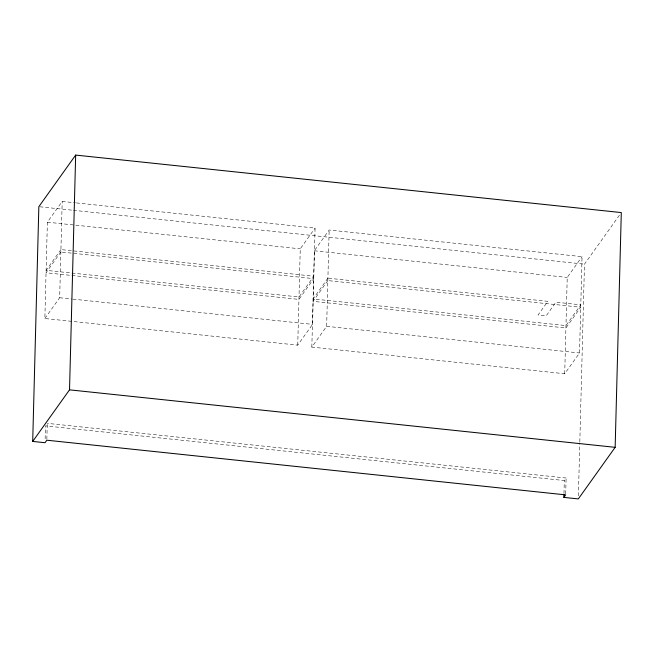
<?xml version="1.0" encoding="UTF-8"?>
<svg xmlns="http://www.w3.org/2000/svg" width="654" height="654" viewBox="0 0 654 654"><rect width="100%" height="100%" fill="white"/><g stroke="black" fill="none" stroke-linecap="round" stroke-linejoin="round"><path stroke-width="0.49" stroke-dasharray="3.27 2.45" d="M76.412 202.928L315.073 228.074L312.555 324.384L297.733 345.149L44.856 318.506L47.374 222.188L62.195 201.432L75.398 202.822M45.126 438.76L45.469 425.868L564.312 480.543L566.111 478.025L47.26 423.351M46.851 439.218L47.235 424.348M44.856 318.506L59.669 297.742L62.195 201.432M297.733 345.149L300.26 248.839L315.073 228.074M311.827 347.094L314.353 250.784L329.166 230.02L582.052 256.662L579.534 352.98L564.713 373.736L311.827 347.094L326.648 326.33L329.166 230.02M564.713 373.736L567.231 277.427L582.052 256.662M563.977 493.427L564.312 480.543M565.694 493.884L566.111 478.025M578.406 495.855L579.796 442.783M579.828 441.761L584.48 264.159L620.72 213.392M39.861 206.778L72.381 210.204M73.395 210.31L584.48 264.159M47.374 222.188L300.26 248.839M314.353 250.784L567.231 277.427M59.669 297.742L71.858 299.025M72.872 299.131L312.555 324.384M326.648 326.33L579.534 352.98M60.936 249.591L46.115 270.347L299.001 296.99L313.814 276.233L60.936 249.591M60.871 251.994L46.05 272.759L298.935 299.401L313.757 278.637L60.871 251.994M327.907 278.179L313.086 298.935L565.972 325.586L580.793 304.821L555.916 302.197L546.188 315.833L538.087 314.975L547.823 301.347L327.907 278.179M327.842 280.582L313.029 301.347L565.906 327.989L580.727 307.233L327.842 280.582"/><path stroke-width="0.98" d="M563.871 497.392L565.669 494.874L46.818 440.207L45.028 442.725L32.7 441.425L38.848 206.672L75.668 155.08L621.3 212.575L615.152 447.328L578.332 498.92L563.871 497.392L563.952 494.416M32.7 441.425L69.52 389.841L75.668 155.08M69.52 389.841L615.152 447.328"/></g></svg>
